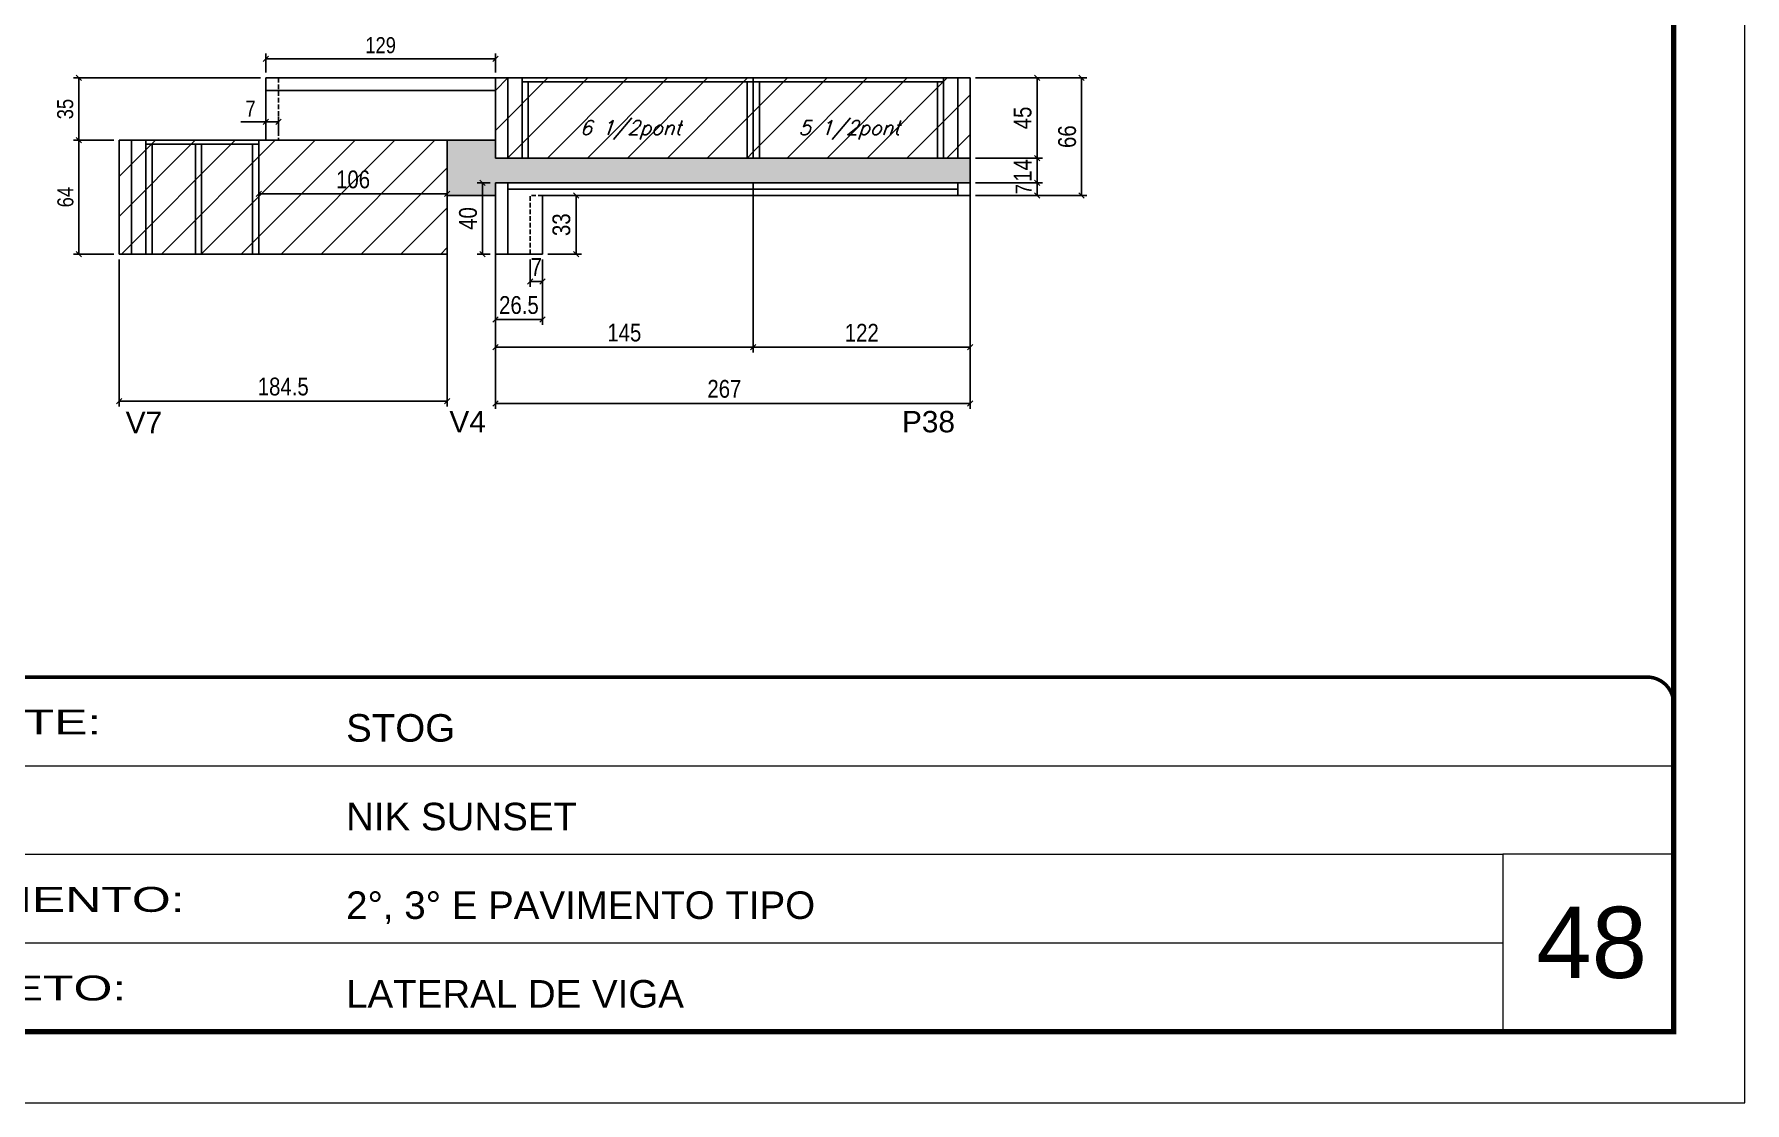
# Model space of a CAD drawing. Extents: x -10448 to -1189, y -11772 to 17235.
# Drawn here: x -5170 to -4208, y 3160 to 3760 of the extents above; entities that cross this region are included whole.
import ezdxf

# ---------------------------------------------------------------- set-up
doc = ezdxf.new("R2010")
doc.units = 0
for name, pattern in [('CONTINUO', [0]), ('DASHED', [0.75, 0.5, -0.25]), ('HIDDEN', [0.375, 0.25, -0.125])]:
    doc.linetypes.add(name, pattern=pattern)
for name, color, linetype in [('5', 5, 'Continuous'), ('COTA', 241, 'Continuous'), ('Painéis', 200, 'Continuous'), ('Reaproveitamento', 251, 'Continuous'), ('SARR_2.2x7', 40, 'Continuous'), ('SARR_3.5x7', 81, 'Continuous'), ('texto', 7, 'Continuous')]:
    doc.layers.add(name, color=color, linetype=linetype)
for name, color, linetype, lineweight in [('CARIMBO', 255, 'Continuous', 9), ('Folhas', 255, 'Continuous', 9), ('SARRAFO DE PRESSAO', 251, 'DASHED', 9)]:
    doc.layers.add(name, color=color, linetype=linetype, lineweight=lineweight)
doc.styles.add('ARIAL', font='arial.ttf')
doc.styles.add('COTA TECNICA', font='techl___.ttf', dxfattribs={"height": 10})
doc.styles.add('COTA TECNICA-50', font='techl___.ttf', dxfattribs={"height": 9})
doc.styles.add('Romans', font='romans.shx')
doc.styles.get("Standard").update_dxf_attribs({"font": 'arial.ttf'})
doc.styles.add('Tecnologia', font='')
doc.styles.get('Tecnologia').set_extended_font_data('Forgotten Futurist')
doc.dimstyles.new('COTA PAINEL-50', dxfattribs={"dimtxt": 9, "dimasz": 3, "dimexe": 3, "dimexo": 3, "dimgap": 3, "dimtad": 1, "dimdec": 1, "dimzin": 12, "dimdsep": 46, "dimtxsty": 'COTA TECNICA-50', "dimblk1": 'OBLIQUE', "dimblk2": 'OBLIQUE', "dimsah": 1, "dimcen": 0.9, "dimclrd": 4, "dimclre": 4, "dimclrt": 240, "dimadec": 1, "dimazin": 3, "dimtfac": 1, "dimtdec": 1, "dimtmove": 0, "dimatfit": 3, "dimfxl": 1, "dimtolj": 1, "dimtzin": 12, "dimarcsym": 0})
doc.dimstyles.new('PAINEL', dxfattribs={"dimtxt": 10, "dimasz": 3, "dimexe": 3, "dimexo": 3, "dimgap": 3, "dimtad": 1, "dimdec": 1, "dimzin": 12, "dimdsep": 46, "dimtxsty": 'COTA TECNICA', "dimblk1": 'OBLIQUE', "dimblk2": 'OBLIQUE', "dimsah": 1, "dimcen": 0.9, "dimclrd": 4, "dimclre": 4, "dimclrt": 240, "dimadec": 1, "dimazin": 3, "dimtfac": 1, "dimtdec": 1, "dimtmove": 0, "dimatfit": 3, "dimfxl": 1, "dimtolj": 1, "dimtzin": 12, "dimarcsym": 0})
pattern_1 = [(45, (-139469.283, -18464.293), (-11.2253202, 11.2253202), [])]

# ---------------------------------------------------------------- blocks, each defined once
blk = doc.blocks.new('9999999999')
at = {"color": 30, "linetype": 'CONTINUO'}
for p, q in [((98564.56, 34379.64), (99583.98, 34379.64)), ((98564.56, 34329.83), (99487.98, 34329.83)), ((99583.98, 34329.83), (99487.98, 34329.83)), ((99487.98, 34329.83), (99487.98, 34230.21)), ((98564.56, 34280.02), (99487.98, 34280.02))]:
    blk.add_line(p, q, dxfattribs=at)
at = {"color": 30, "linetype": 'CONTINUO', "const_width": 2}
blk.add_lwpolyline([(99583.98, 34230.21), (99583.98, 34414.45, 0.414214), (99568.98, 34429.45), (98228.98, 34429.45, 0.414214), (98213.98, 34414.45), (98213.98, 34245.21, 0.414214), (98228.98, 34230.21), (99583.98, 34230.21)], format="xyb", dxfattribs=at)
at = {"layer": 'Folhas'}
blk.add_lwpolyline([(98138.98, 34190.21), (99623.98, 34190.21), (99623.98, 35240.21), (98138.98, 35240.21)], close=True, dxfattribs=at)
at = {"layer": 'Folhas', "color": 30, "const_width": 3}
blk.add_lwpolyline([(98213.98, 34230.21), (99583.98, 34230.21), (99583.98, 35200.21), (98213.98, 35200.21)], close=True, dxfattribs=at)
at = {"color": 7, "linetype": 'Continuous', "ltscale": 5, "style": 'ARIAL'}
for s, height, p in [('STOG', 15.483, (98837.68, 34393.13)), ('NIK SUNSET', 15.483, (98837.68, 34343.32)), ('2°, 3° E PAVIMENTO TIPO', 15.4829, (98837.68, 34293.51)), ('LATERAL DE VIGA', 15.4829, (98837.68, 34243.7))]:
    blk.add_text(s, height=height, dxfattribs=at).set_placement(p)
at = {"layer": 'Folhas', "color": 7, "style": 'Tecnologia', "width": 1.5}
for s, p in [('CLIENTE:', (98573.65, 34397.17)), ('PAVIMENTO:', (98573.65, 34297.5)), ('PROJETO:', (98573.65, 34247.69))]:
    blk.add_text(s, height=14, dxfattribs=at).set_placement(p)
blk = doc.blocks.new('_Oblique')
at = {"color": 0, "linetype": 'ByBlock', "lineweight": -2}
blk.add_line((-0.5, -0.5), (0.5, 0.5), dxfattribs=at)
blk = doc.blocks.new('*D1832')
at = {"layer": 'COTA', "color": 4, "linetype": 'ByBlock', "lineweight": -2, "transparency": 16777216}
for p, q in [((-4937.69, 3666.85), (-4937.69, 3551.22)), ((-5122.19, 3633.85), (-5122.19, 3551.22)), ((-5122.19, 3554.22), (-4937.69, 3554.22))]:
    blk.add_line(p, q, dxfattribs=at)
at = {"layer": 'Defpoints', "color": 0, "linetype": 'ByBlock', "transparency": 16777216}
for p in [(-4937.69, 3669.85), (-5122.19, 3636.85), (-4937.69, 3554.22)]:
    blk.add_point(p, dxfattribs=at)
at = {"layer": 'COTA', "color": 4, "linetype": 'ByBlock', "lineweight": -2, "transparency": 16777216, "xscale": 3, "yscale": 3, "zscale": 3, "rotation": 180}
blk.add_blockref('_Oblique', (-5122.19, 3554.22), dxfattribs=at)
at = {"layer": 'COTA', "color": 4, "linetype": 'ByBlock', "lineweight": -2, "transparency": 16777216, "xscale": 3, "yscale": 3, "zscale": 3}
blk.add_blockref('_Oblique', (-4937.69, 3554.22), dxfattribs=at)
at = {"layer": 'COTA', "color": 240, "linetype": 'ByBlock', "transparency": 16777216, "insert": (-5029.94, 3562.35), "char_height": 10, "attachment_point": 5, "style": 'COTA TECNICA'}
blk.add_mtext('\\A1;184.5', dxfattribs=at)
blk = doc.blocks.new('*D754')
at = {"layer": 'COTA', "color": 4, "linetype": 'ByBlock', "lineweight": -2, "transparency": 16777216}
for p, q in [((-5043.69, 3690.85), (-5043.69, 3667.65)), ((-4937.69, 3690.85), (-4937.69, 3667.65)), ((-4937.69, 3670.65), (-5043.69, 3670.65))]:
    blk.add_line(p, q, dxfattribs=at)
at = {"layer": 'Defpoints', "color": 0, "linetype": 'ByBlock', "transparency": 16777216}
for p in [(-5043.69, 3693.85), (-4937.69, 3693.85), (-5043.69, 3670.65)]:
    blk.add_point(p, dxfattribs=at)
at = {"layer": 'COTA', "color": 4, "linetype": 'ByBlock', "lineweight": -2, "transparency": 16777216, "xscale": 3, "yscale": 3, "zscale": 3, "rotation": 180}
blk.add_blockref('_Oblique', (-5043.69, 3670.65), dxfattribs=at)
at = {"layer": 'COTA', "color": 4, "linetype": 'ByBlock', "lineweight": -2, "transparency": 16777216, "xscale": 3, "yscale": 3, "zscale": 3}
blk.add_blockref('_Oblique', (-4937.69, 3670.65), dxfattribs=at)
at = {"layer": 'COTA', "color": 240, "linetype": 'ByBlock', "transparency": 16777216, "insert": (-4990.69, 3678.76), "char_height": 10, "attachment_point": 5, "style": 'COTA TECNICA'}
blk.add_mtext('\\A1;106', dxfattribs=at)
blk = doc.blocks.new('*D758')
at = {"layer": 'COTA', "color": 4, "linetype": 'ByBlock', "lineweight": -2, "transparency": 16777216}
for p, q in [((-4910.69, 3671.85), (-4910.69, 3581.58)), ((-4765.69, 3671.85), (-4765.69, 3581.58)), ((-4910.69, 3584.58), (-4765.69, 3584.58))]:
    blk.add_line(p, q, dxfattribs=at)
at = {"layer": 'Defpoints', "color": 0, "linetype": 'ByBlock', "transparency": 16777216}
for p in [(-4910.69, 3674.85), (-4765.69, 3674.85), (-4765.69, 3584.58)]:
    blk.add_point(p, dxfattribs=at)
at = {"layer": 'COTA', "color": 4, "linetype": 'ByBlock', "lineweight": -2, "transparency": 16777216, "xscale": 3, "yscale": 3, "zscale": 3, "rotation": 180}
blk.add_blockref('_Oblique', (-4910.69, 3584.58), dxfattribs=at)
at = {"layer": 'COTA', "color": 4, "linetype": 'ByBlock', "lineweight": -2, "transparency": 16777216, "xscale": 3, "yscale": 3, "zscale": 3}
blk.add_blockref('_Oblique', (-4765.69, 3584.58), dxfattribs=at)
at = {"layer": 'COTA', "color": 240, "linetype": 'ByBlock', "transparency": 16777216, "insert": (-4838.19, 3592.69), "char_height": 10, "attachment_point": 5, "style": 'COTA TECNICA'}
blk.add_mtext('\\A1;145', dxfattribs=at)
blk = doc.blocks.new('*D759')
at = {"layer": 'COTA', "color": 4, "linetype": 'ByBlock', "lineweight": -2, "transparency": 16777216}
for p, q in [((-4765.69, 3671.85), (-4765.69, 3581.58)), ((-4643.69, 3671.85), (-4643.69, 3581.58)), ((-4765.69, 3584.58), (-4643.69, 3584.58))]:
    blk.add_line(p, q, dxfattribs=at)
at = {"layer": 'Defpoints', "color": 0, "linetype": 'ByBlock', "transparency": 16777216}
for p in [(-4765.69, 3674.85), (-4643.69, 3674.85), (-4643.69, 3584.58)]:
    blk.add_point(p, dxfattribs=at)
at = {"layer": 'COTA', "color": 4, "linetype": 'ByBlock', "lineweight": -2, "transparency": 16777216, "xscale": 3, "yscale": 3, "zscale": 3, "rotation": 180}
blk.add_blockref('_Oblique', (-4765.69, 3584.58), dxfattribs=at)
at = {"layer": 'COTA', "color": 4, "linetype": 'ByBlock', "lineweight": -2, "transparency": 16777216, "xscale": 3, "yscale": 3, "zscale": 3}
blk.add_blockref('_Oblique', (-4643.69, 3584.58), dxfattribs=at)
at = {"layer": 'COTA', "color": 240, "linetype": 'ByBlock', "transparency": 16777216, "insert": (-4704.69, 3592.64), "char_height": 10, "attachment_point": 5, "style": 'COTA TECNICA'}
blk.add_mtext('\\A1;122', dxfattribs=at)
blk = doc.blocks.new('*D760')
at = {"layer": 'COTA', "color": 4, "linetype": 'ByBlock', "lineweight": -2, "transparency": 16777216}
for p, q in [((-4910.69, 3671.85), (-4910.69, 3549.96)), ((-4643.69, 3671.85), (-4643.69, 3549.96)), ((-4910.69, 3552.96), (-4643.69, 3552.96))]:
    blk.add_line(p, q, dxfattribs=at)
at = {"layer": 'Defpoints', "color": 0, "linetype": 'ByBlock', "transparency": 16777216}
for p in [(-4910.69, 3674.85), (-4643.69, 3674.85), (-4643.69, 3552.96)]:
    blk.add_point(p, dxfattribs=at)
at = {"layer": 'COTA', "color": 4, "linetype": 'ByBlock', "lineweight": -2, "transparency": 16777216, "xscale": 3, "yscale": 3, "zscale": 3, "rotation": 180}
blk.add_blockref('_Oblique', (-4910.69, 3552.96), dxfattribs=at)
at = {"layer": 'COTA', "color": 4, "linetype": 'ByBlock', "lineweight": -2, "transparency": 16777216, "xscale": 3, "yscale": 3, "zscale": 3}
blk.add_blockref('_Oblique', (-4643.69, 3552.96), dxfattribs=at)
at = {"layer": 'COTA', "color": 240, "linetype": 'ByBlock', "transparency": 16777216, "insert": (-4781.94, 3561.07), "char_height": 10, "attachment_point": 5, "style": 'COTA TECNICA'}
blk.add_mtext('\\A1;267', dxfattribs=at)
blk = doc.blocks.new('*D1837')
at = {"layer": 'COTA', "color": 4, "linetype": 'ByBlock', "lineweight": -2, "transparency": 16777216}
for p, q in [((-4640.69, 3735.85), (-4578.1, 3735.85)), ((-4581.1, 3735.85), (-4581.1, 3669.85)), ((-4640.69, 3669.85), (-4578.1, 3669.85))]:
    blk.add_line(p, q, dxfattribs=at)
at = {"layer": 'Defpoints', "color": 0, "linetype": 'ByBlock', "transparency": 16777216}
for p in [(-4643.69, 3735.85), (-4643.69, 3669.85), (-4581.1, 3669.85)]:
    blk.add_point(p, dxfattribs=at)
at = {"layer": 'COTA', "color": 4, "linetype": 'ByBlock', "lineweight": -2, "transparency": 16777216, "xscale": 3, "yscale": 3, "zscale": 3}
for p, rotation in [((-4581.1, 3735.85), 90), ((-4581.1, 3669.85), 270)]:
    blk.add_blockref('_Oblique', p, dxfattribs=dict(at, rotation=rotation))
at = {"layer": 'COTA', "color": 240, "linetype": 'ByBlock', "transparency": 16777216, "insert": (-4589.2, 3702.85), "char_height": 10, "attachment_point": 5, "rotation": 90, "style": 'COTA TECNICA'}
blk.add_mtext('\\A1;66', dxfattribs=at)
blk = doc.blocks.new('*D1838')
at = {"layer": 'COTA', "color": 4, "linetype": 'ByBlock', "lineweight": -2, "transparency": 16777216}
for p, q in [((-4640.69, 3735.85), (-4603.14, 3735.85)), ((-4606.14, 3690.85), (-4606.14, 3735.85)), ((-4640.69, 3690.85), (-4603.14, 3690.85))]:
    blk.add_line(p, q, dxfattribs=at)
at = {"layer": 'Defpoints', "color": 0, "linetype": 'ByBlock', "transparency": 16777216}
for p in [(-4643.69, 3735.85), (-4606.14, 3735.85), (-4643.69, 3690.85)]:
    blk.add_point(p, dxfattribs=at)
at = {"layer": 'COTA', "color": 4, "linetype": 'ByBlock', "lineweight": -2, "transparency": 16777216, "xscale": 3, "yscale": 3, "zscale": 3}
for p, rotation in [((-4606.14, 3735.85), 90), ((-4606.14, 3690.85), 270)]:
    blk.add_blockref('_Oblique', p, dxfattribs=dict(at, rotation=rotation))
at = {"layer": 'COTA', "color": 240, "linetype": 'ByBlock', "transparency": 16777216, "insert": (-4614.25, 3713.35), "char_height": 10, "attachment_point": 5, "rotation": 90, "style": 'COTA TECNICA'}
blk.add_mtext('\\A1;45', dxfattribs=at)
blk = doc.blocks.new('*D1839')
at = {"layer": 'COTA', "color": 4, "linetype": 'ByBlock', "lineweight": -2, "transparency": 16777216}
for p, q in [((-4640.69, 3690.85), (-4603.14, 3690.85)), ((-4606.14, 3690.85), (-4606.14, 3676.85)), ((-4640.69, 3676.85), (-4603.14, 3676.85))]:
    blk.add_line(p, q, dxfattribs=at)
at = {"layer": 'Defpoints', "color": 0, "linetype": 'ByBlock', "transparency": 16777216}
for p in [(-4643.69, 3690.85), (-4643.69, 3676.85), (-4606.14, 3676.85)]:
    blk.add_point(p, dxfattribs=at)
at = {"layer": 'COTA', "color": 4, "linetype": 'ByBlock', "lineweight": -2, "transparency": 16777216, "xscale": 3, "yscale": 3, "zscale": 3}
for p, rotation in [((-4606.14, 3690.85), 90), ((-4606.14, 3676.85), 270)]:
    blk.add_blockref('_Oblique', p, dxfattribs=dict(at, rotation=rotation))
at = {"layer": 'COTA', "color": 240, "linetype": 'ByBlock', "transparency": 16777216, "insert": (-4614.22, 3683.85), "char_height": 10, "attachment_point": 5, "rotation": 90, "style": 'COTA TECNICA'}
blk.add_mtext('\\A1;14', dxfattribs=at)
blk = doc.blocks.new('*D1861')
at = {"layer": 'COTA', "color": 4, "linetype": 'ByBlock', "lineweight": -2, "transparency": 16777216}
for p, q in [((-4640.69, 3676.85), (-4603.14, 3676.85)), ((-4606.14, 3669.85), (-4606.14, 3676.85)), ((-4640.69, 3669.85), (-4603.14, 3669.85))]:
    blk.add_line(p, q, dxfattribs=at)
at = {"layer": 'Defpoints', "color": 0, "linetype": 'ByBlock', "transparency": 16777216}
for p in [(-4643.69, 3676.85), (-4606.14, 3676.85), (-4643.69, 3669.85)]:
    blk.add_point(p, dxfattribs=at)
at = {"layer": 'COTA', "color": 4, "linetype": 'ByBlock', "lineweight": -2, "transparency": 16777216, "xscale": 3, "yscale": 3, "zscale": 3}
for p, rotation in [((-4606.14, 3676.85), 90), ((-4606.14, 3669.85), 270)]:
    blk.add_blockref('_Oblique', p, dxfattribs=dict(at, rotation=rotation))
at = {"layer": 'COTA', "color": 240, "linetype": 'ByBlock', "transparency": 16777216, "insert": (-4613.71, 3673.35), "char_height": 9, "attachment_point": 5, "rotation": 90, "style": 'COTA TECNICA-50'}
blk.add_mtext('\\A1;7', dxfattribs=at)
blk = doc.blocks.new('*D1862')
at = {"layer": 'COTA', "color": 4, "linetype": 'ByBlock', "lineweight": -2, "transparency": 16777216}
for p, q in [((-5125.19, 3700.85), (-5147.77, 3700.85)), ((-5144.77, 3636.85), (-5144.77, 3700.85)), ((-5125.19, 3636.85), (-5147.77, 3636.85))]:
    blk.add_line(p, q, dxfattribs=at)
at = {"layer": 'Defpoints', "color": 0, "linetype": 'ByBlock', "transparency": 16777216}
for p in [(-5144.77, 3700.85), (-5122.19, 3700.85), (-5122.19, 3636.85)]:
    blk.add_point(p, dxfattribs=at)
at = {"layer": 'COTA', "color": 4, "linetype": 'ByBlock', "lineweight": -2, "transparency": 16777216, "xscale": 3, "yscale": 3, "zscale": 3}
for p, rotation in [((-5144.77, 3700.85), 90), ((-5144.77, 3636.85), 270)]:
    blk.add_blockref('_Oblique', p, dxfattribs=dict(at, rotation=rotation))
at = {"layer": 'COTA', "color": 240, "linetype": 'ByBlock', "transparency": 16777216, "insert": (-5152.36, 3668.85), "char_height": 9, "attachment_point": 5, "rotation": 90, "style": 'COTA TECNICA-50'}
blk.add_mtext('\\A1;64', dxfattribs=at)
blk = doc.blocks.new('*D1863')
at = {"layer": 'COTA', "color": 4, "linetype": 'ByBlock', "lineweight": -2, "transparency": 16777216}
for p, q in [((-5042.69, 3735.85), (-5147.77, 3735.85)), ((-5144.77, 3700.85), (-5144.77, 3735.85)), ((-5125.19, 3700.85), (-5147.77, 3700.85))]:
    blk.add_line(p, q, dxfattribs=at)
at = {"layer": 'Defpoints', "color": 0, "linetype": 'ByBlock', "transparency": 16777216}
for p in [(-5144.77, 3735.85), (-5039.69, 3735.85), (-5122.19, 3700.85)]:
    blk.add_point(p, dxfattribs=at)
at = {"layer": 'COTA', "color": 4, "linetype": 'ByBlock', "lineweight": -2, "transparency": 16777216, "xscale": 3, "yscale": 3, "zscale": 3}
for p, rotation in [((-5144.77, 3735.85), 90), ((-5144.77, 3700.85), 270)]:
    blk.add_blockref('_Oblique', p, dxfattribs=dict(at, rotation=rotation))
at = {"layer": 'COTA', "color": 240, "linetype": 'ByBlock', "transparency": 16777216, "insert": (-5152.47, 3718.35), "char_height": 9, "attachment_point": 5, "rotation": 90, "style": 'COTA TECNICA-50'}
blk.add_mtext('\\A1;35', dxfattribs=at)
blk = doc.blocks.new('*D1864')
at = {"layer": 'COTA', "color": 4, "linetype": 'ByBlock', "lineweight": -2, "transparency": 16777216}
for p, q in [((-5039.69, 3738.85), (-5039.69, 3749.62)), ((-5039.69, 3746.62), (-4910.69, 3746.62)), ((-4910.69, 3738.85), (-4910.69, 3749.62))]:
    blk.add_line(p, q, dxfattribs=at)
at = {"layer": 'Defpoints', "color": 0, "linetype": 'ByBlock', "transparency": 16777216}
for p in [(-4910.69, 3746.62), (-5039.69, 3735.85), (-4910.69, 3735.85)]:
    blk.add_point(p, dxfattribs=at)
at = {"layer": 'COTA', "color": 4, "linetype": 'ByBlock', "lineweight": -2, "transparency": 16777216, "xscale": 3, "yscale": 3, "zscale": 3, "rotation": 180}
blk.add_blockref('_Oblique', (-5039.69, 3746.62), dxfattribs=at)
at = {"layer": 'COTA', "color": 4, "linetype": 'ByBlock', "lineweight": -2, "transparency": 16777216, "xscale": 3, "yscale": 3, "zscale": 3}
blk.add_blockref('_Oblique', (-4910.69, 3746.62), dxfattribs=at)
at = {"layer": 'COTA', "color": 240, "linetype": 'ByBlock', "transparency": 16777216, "insert": (-4975.19, 3754.2), "char_height": 9, "attachment_point": 5, "style": 'COTA TECNICA-50'}
blk.add_mtext('\\A1;129', dxfattribs=at)
blk = doc.blocks.new('*D1865')
at = {"layer": 'COTA', "color": 4, "linetype": 'ByBlock', "lineweight": -2, "transparency": 16777216}
for p, q in [((-5039.69, 3703.85), (-5039.69, 3714.09)), ((-5032.69, 3703.85), (-5032.69, 3714.09)), ((-5039.69, 3711.09), (-5053.85, 3711.09)), ((-5032.69, 3711.09), (-5039.69, 3711.09))]:
    blk.add_line(p, q, dxfattribs=at)
at = {"layer": 'Defpoints', "color": 0, "linetype": 'ByBlock', "transparency": 16777216}
for p in [(-5039.69, 3711.09), (-5039.69, 3700.85), (-5032.69, 3700.85)]:
    blk.add_point(p, dxfattribs=at)
at = {"layer": 'COTA', "color": 4, "linetype": 'ByBlock', "lineweight": -2, "transparency": 16777216, "xscale": 3, "yscale": 3, "zscale": 3, "rotation": 180}
blk.add_blockref('_Oblique', (-5039.69, 3711.09), dxfattribs=at)
at = {"layer": 'COTA', "color": 4, "linetype": 'ByBlock', "lineweight": -2, "transparency": 16777216, "xscale": 3, "yscale": 3, "zscale": 3}
blk.add_blockref('_Oblique', (-5032.69, 3711.09), dxfattribs=at)
at = {"layer": 'COTA', "color": 240, "linetype": 'ByBlock', "transparency": 16777216, "insert": (-5048.27, 3718.65), "char_height": 9, "attachment_point": 5, "style": 'COTA TECNICA-50'}
blk.add_mtext('\\A1;7', dxfattribs=at)
blk = doc.blocks.new('*D2254')
at = {"layer": 'COTA', "color": 4, "lineweight": -2, "transparency": 16777216}
for p, q in [((-4891.19, 3633.85), (-4891.19, 3618.5)), ((-4884.19, 3633.85), (-4884.19, 3618.5)), ((-4891.19, 3621.5), (-4884.19, 3621.5))]:
    blk.add_line(p, q, dxfattribs=at)
at = {"layer": 'Defpoints', "color": 0, "transparency": 16777216}
for p in [(-4891.19, 3636.85), (-4884.19, 3636.85), (-4884.19, 3621.5)]:
    blk.add_point(p, dxfattribs=at)
at = {"layer": 'COTA', "color": 4, "lineweight": -2, "transparency": 16777216, "xscale": 3, "yscale": 3, "zscale": 3, "rotation": 180}
blk.add_blockref('_Oblique', (-4891.19, 3621.5), dxfattribs=at)
at = {"layer": 'COTA', "color": 4, "lineweight": -2, "transparency": 16777216, "xscale": 3, "yscale": 3, "zscale": 3}
blk.add_blockref('_Oblique', (-4884.19, 3621.5), dxfattribs=at)
at = {"layer": 'COTA', "color": 240, "transparency": 16777216, "insert": (-4887.69, 3629.58), "char_height": 10, "attachment_point": 5, "style": 'COTA TECNICA'}
blk.add_mtext('\\A1;7', dxfattribs=at)
blk = doc.blocks.new('*D2255')
at = {"layer": 'COTA', "color": 4, "lineweight": -2, "transparency": 16777216}
for p, q in [((-4881.19, 3669.85), (-4862.31, 3669.85)), ((-4865.31, 3636.85), (-4865.31, 3669.85)), ((-4881.19, 3636.85), (-4862.31, 3636.85))]:
    blk.add_line(p, q, dxfattribs=at)
at = {"layer": 'Defpoints', "color": 0, "transparency": 16777216}
for p in [(-4884.19, 3669.85), (-4865.31, 3669.85), (-4884.19, 3636.85)]:
    blk.add_point(p, dxfattribs=at)
at = {"layer": 'COTA', "color": 4, "lineweight": -2, "transparency": 16777216, "xscale": 3, "yscale": 3, "zscale": 3}
for p, rotation in [((-4865.31, 3669.85), 90), ((-4865.31, 3636.85), 270)]:
    blk.add_blockref('_Oblique', p, dxfattribs=dict(at, rotation=rotation))
at = {"layer": 'COTA', "color": 240, "transparency": 16777216, "insert": (-4873.53, 3653.35), "char_height": 10, "attachment_point": 5, "rotation": 90, "style": 'COTA TECNICA'}
blk.add_mtext('\\A1;33', dxfattribs=at)
blk = doc.blocks.new('*D2256')
at = {"layer": 'COTA', "color": 4, "lineweight": -2, "transparency": 16777216}
for p, q in [((-4910.69, 3633.85), (-4910.69, 3597.06)), ((-4884.19, 3633.85), (-4884.19, 3597.06)), ((-4910.69, 3600.06), (-4884.19, 3600.06))]:
    blk.add_line(p, q, dxfattribs=at)
at = {"layer": 'Defpoints', "color": 0, "transparency": 16777216}
for p in [(-4910.69, 3636.85), (-4884.19, 3636.85), (-4884.19, 3600.06)]:
    blk.add_point(p, dxfattribs=at)
at = {"layer": 'COTA', "color": 4, "lineweight": -2, "transparency": 16777216, "xscale": 3, "yscale": 3, "zscale": 3, "rotation": 180}
blk.add_blockref('_Oblique', (-4910.69, 3600.06), dxfattribs=at)
at = {"layer": 'COTA', "color": 4, "lineweight": -2, "transparency": 16777216, "xscale": 3, "yscale": 3, "zscale": 3}
blk.add_blockref('_Oblique', (-4884.19, 3600.06), dxfattribs=at)
at = {"layer": 'COTA', "color": 240, "transparency": 16777216, "insert": (-4897.44, 3608.17), "char_height": 10, "attachment_point": 5, "style": 'COTA TECNICA'}
blk.add_mtext('\\A1;26.5', dxfattribs=at)
blk = doc.blocks.new('*D2257')
at = {"layer": 'COTA', "color": 4, "lineweight": -2, "transparency": 16777216}
for p, q in [((-4913.69, 3676.85), (-4920.93, 3676.85)), ((-4917.93, 3636.85), (-4917.93, 3676.85)), ((-4913.69, 3636.85), (-4920.93, 3636.85))]:
    blk.add_line(p, q, dxfattribs=at)
at = {"layer": 'Defpoints', "color": 0, "transparency": 16777216}
for p in [(-4917.93, 3676.85), (-4910.69, 3676.85), (-4910.69, 3636.85)]:
    blk.add_point(p, dxfattribs=at)
at = {"layer": 'COTA', "color": 4, "lineweight": -2, "transparency": 16777216, "xscale": 3, "yscale": 3, "zscale": 3}
for p, rotation in [((-4917.93, 3676.85), 90), ((-4917.93, 3636.85), 270)]:
    blk.add_blockref('_Oblique', p, dxfattribs=dict(at, rotation=rotation))
at = {"layer": 'COTA', "color": 240, "transparency": 16777216, "insert": (-4926.03, 3656.85), "char_height": 10, "attachment_point": 5, "rotation": 90, "style": 'COTA TECNICA'}
blk.add_mtext('\\A1;40', dxfattribs=at)

msp = doc.modelspace()

# ---------------------------------------------------------------- hatches: boundary and pattern name
at = {"layer": 'COTA', "linetype": 'ByBlock'}
h = msp.add_hatch(dxfattribs=at)
h.set_pattern_fill('AR-CONC', color=256, scale=0.03)
h.set_pattern_definition([(50, (-139469.2827, -18464.2934), (5.46554007, -0.47817257), [0.5715, -6.2865]), (355, (-139469.2827, -18464.2934), (-1.05730264, 5.73170536), [0.4572, -5.02921753]), (100.4514447, (-139468.827, -18464.3333), (4.40823741, 5.25353256), [0.48570026, -5.34270734]), (46.1842, (-139469.283, -18462.7694), (8.13237123, -1.26126984), [0.85725, -9.42975]), (96.6355576, (-139468.605, -18462.8745), (7.122124, 7.42278374), [0.7285507, -8.01406824]), (351.184151, (-139469.283, -18462.7694), (7.122124, 7.42278374), [0.685799, -7.54379196]), (21, (-139468.5207, -18463.1504), (4.54843174, -3.06795595), [0.5715, -6.2865]), (326, (-139468.5207, -18463.1504), (1.85406085, 5.52563898), [0.4572, -5.0292]), (71.451445, (-139468.1417, -18463.406), (6.40249258, 2.45768307), [0.48570026, -5.34269813]), (37.5, (-139469.2827, -18464.2934), (0.092658098, 2.536651166), [0, -4.96824, 0, -5.1054, 0, -5.04825]), (7.5, (-139469.2827, -18464.2934), (2.004589875, 3.005417245), [0, -2.91084, 0, -4.85394, 0, -1.92405]), (327.5, (-139470.982, -18464.2934), (4.067717855, -0.17186232), [0, -1.905, 0, -5.9436, 0, -7.8867]), (317.5, (-139471.744, -18464.2934), (4.44387544, 0.76279473), [0, -2.4765, 0, -3.94716, 0, -5.6007])])
h.paths.add_polyline_path([(-4910.69, 3690.85), (-4910.69, 3700.85), (-4937.69, 3700.85), (-4937.69, 3669.85), (-4910.69, 3669.85), (-4910.69, 3676.85), (-4643.69, 3676.85), (-4643.69, 3690.85)])
at = {"layer": 'Reaproveitamento', "linetype": 'ByBlock'}
h = msp.add_hatch(dxfattribs=at)
h.set_pattern_fill('ANSI31', color=256, scale=5)
h.set_pattern_definition(pattern_1)
h.paths.add_polyline_path([(-4765.69, 3690.85), (-4765.69, 3735.85), (-4910.69, 3735.85), (-4910.69, 3700.85), (-4910.69, 3690.85)])
h = msp.add_hatch(dxfattribs=at)
h.set_pattern_fill('ANSI31', color=256, scale=5)
h.set_pattern_definition(pattern_1)
h.paths.add_polyline_path([(-4765.69, 3735.85), (-4765.69, 3690.85), (-4643.69, 3690.85), (-4643.69, 3735.85)])
h = msp.add_hatch(dxfattribs=at)
h.set_pattern_fill('ANSI31', color=256, scale=5)
h.set_pattern_definition([(45, (-134792.79, -22896.776), (-11.2253202, 11.2253202), [])])
h.paths.add_polyline_path([(-5122.19, 3636.85), (-4937.69, 3636.85), (-4937.69, 3700.85), (-5122.19, 3700.85)])

# ---------------------------------------------------------------- linework, layer by layer
at = {"layer": 'COTA', "linetype": 'ByBlock'}
for p, q in [((-4937.69, 3700.85), (-4910.69, 3700.85)), ((-4643.69, 3690.85), (-4643.69, 3676.85)), ((-4937.69, 3669.85), (-4910.69, 3669.85))]:
    msp.add_line(p, q, dxfattribs=at)
at = {"layer": 'Painéis', "linetype": 'ByBlock'}
for p, q in [((-4910.69, 3735.85), (-5039.69, 3735.85)), ((-5039.69, 3735.85), (-5039.69, 3700.85)), ((-4910.69, 3700.85), (-4910.69, 3735.85)), ((-5122.19, 3700.85), (-4937.69, 3700.85)), ((-5122.19, 3636.85), (-5122.19, 3700.85)), ((-5039.69, 3700.85), (-4910.69, 3700.85)), ((-4937.69, 3636.85), (-4937.69, 3700.85)), ((-5122.19, 3636.85), (-4937.69, 3636.85))]:
    msp.add_line(p, q, dxfattribs=at)
at = {"layer": 'Painéis'}
for p, q in [((-4910.69, 3735.85), (-4643.69, 3735.85)), ((-4910.69, 3735.85), (-4910.69, 3690.85)), ((-4765.69, 3735.85), (-4765.69, 3690.85)), ((-4643.69, 3735.85), (-4643.69, 3690.85)), ((-4910.69, 3690.85), (-4643.69, 3690.85)), ((-4643.69, 3676.85), (-4910.69, 3676.85)), ((-4910.69, 3676.85), (-4910.69, 3636.85)), ((-4765.69, 3676.85), (-4765.69, 3669.85)), ((-4643.69, 3676.85), (-4643.69, 3669.85)), ((-4643.69, 3669.85), (-4884.19, 3669.85)), ((-4884.19, 3636.85), (-4884.19, 3669.85)), ((-4910.69, 3636.85), (-4884.19, 3636.85))]:
    msp.add_line(p, q, dxfattribs=at)
at = {"layer": 'SARR_2.2x7', "linetype": 'HIDDEN', "ltscale": 10}
for p, q in [((-5032.69, 3735.85), (-5032.69, 3700.85)), ((-4891.19, 3636.85), (-4891.19, 3669.85)), ((-4884.19, 3669.85), (-4891.19, 3669.85))]:
    msp.add_line(p, q, dxfattribs=at)
at = {"layer": 'SARR_2.2x7', "linetype": 'Continuous'}
for p, q in [((-4903.69, 3735.85), (-4903.69, 3690.85)), ((-4765.69, 3733.65), (-4895.69, 3733.65)), ((-4765.69, 3733.65), (-4658.69, 3733.65)), ((-4650.69, 3735.85), (-4650.69, 3690.85)), ((-4910.69, 3728.85), (-5039.69, 3728.85)), ((-5115.19, 3636.85), (-5115.19, 3700.85)), ((-5107.19, 3698.65), (-5043.69, 3698.65)), ((-4903.69, 3676.85), (-4903.69, 3636.85)), ((-4650.69, 3676.85), (-4650.69, 3669.85)), ((-4765.69, 3673.35), (-4903.69, 3673.35)), ((-4650.69, 3673.35), (-4765.69, 3673.35))]:
    msp.add_line(p, q, dxfattribs=at)
at = {"layer": 'SARR_3.5x7'}
for p, q in [((-4895.69, 3735.85), (-4895.69, 3690.85)), ((-4892.19, 3733.65), (-4892.19, 3690.85)), ((-4769.19, 3733.65), (-4769.19, 3690.85)), ((-4762.19, 3733.65), (-4762.19, 3690.85)), ((-4662.19, 3733.65), (-4662.19, 3690.85)), ((-4658.69, 3735.85), (-4658.69, 3690.85)), ((-5107.19, 3700.85), (-5107.19, 3636.85)), ((-5103.69, 3698.65), (-5103.69, 3636.85)), ((-5079.32, 3698.65), (-5079.32, 3636.85)), ((-5075.82, 3698.65), (-5075.82, 3636.85)), ((-5047.19, 3698.65), (-5047.19, 3636.85)), ((-5043.69, 3700.85), (-5043.69, 3636.85)), ((-5107.19, 3636.85), (-5103.69, 3636.85)), ((-5047.19, 3636.85), (-5043.69, 3636.85))]:
    msp.add_line(p, q, dxfattribs=at)

# ---------------------------------------------------------------- block references
at = {"layer": 'SARRAFO DE PRESSAO', "color": 6, "linetype": 'ByBlock'}
msp.add_blockref('9999999999', (-103832.26, -31030.3), dxfattribs=at)

# ---------------------------------------------------------------- texts
at = {"layer": '5', "linetype": 'Continuous'}
for s, rotation, p in [('V4', 359.99996, (-4936.53, 3536.69)), ('P38', 359.99996, (-4682.11, 3536.69)), ('V7', 0.00004, (-5118.51, 3536.21))]:
    msp.add_text(s, height=12, rotation=rotation, dxfattribs=at).set_placement(p)
at = {"layer": 'CARIMBO', "style": 'ARIAL'}
msp.add_text('48', height=40, dxfattribs=at).set_placement((-4325.42, 3230.05))
at = {"layer": 'texto', "color": 2, "char_height": 8, "attachment_point": 5, "style": 'Romans'}
for s, insert in [('{\\Q19;\\C256;6 1/2pont}', (-4834.69, 3706.55)), ('{\\Q19;\\C256;5 1/2pont}', (-4711.72, 3706.55))]:
    msp.add_mtext(s, dxfattribs=dict(at, insert=insert))

# ---------------------------------------------------------------- dimensions: what is measured, and where the dimension line sits
at = {"layer": 'COTA', "linetype": 'ByBlock'}
for base, p1, p2, dimstyle, picture, middle in [((-4910.69, 3746.62), (-5039.69, 3735.85), (-4910.69, 3735.85), 'COTA PAINEL-50', '*D1864', (-4975.19, 3754.2)), ((-5039.69, 3711.09), (-5032.69, 3700.85), (-5039.69, 3700.85), 'COTA PAINEL-50', '*D1865', (-5048.27, 3718.65)), ((-5043.69, 3670.65), (-4937.69, 3693.85), (-5043.69, 3693.85), 'PAINEL', '*D754', (-4990.69, 3678.76)), ((-4765.69, 3584.58), (-4910.69, 3674.85), (-4765.69, 3674.85), 'PAINEL', '*D758', (-4838.19, 3592.69)), ((-4937.69, 3554.22), (-5122.19, 3636.85), (-4937.69, 3669.85), 'PAINEL', '*D1832', (-5029.94, 3562.35))]:
    dim = msp.add_linear_dim(base=base, p1=p1, p2=p2, dimstyle=dimstyle, dxfattribs=at)
    dim.commit()
    dim.dimension.update_dxf_attribs({"geometry": picture, "text_midpoint": middle})
for base, p1, p2, dimstyle, picture, middle in [((-5144.77, 3735.85), (-5122.19, 3700.85), (-5039.69, 3735.85), 'COTA PAINEL-50', '*D1863', (-5152.47, 3718.35)), ((-4581.1, 3669.85), (-4643.69, 3735.85), (-4643.69, 3669.85), 'PAINEL', '*D1837', (-4589.2, 3702.85)), ((-4606.14, 3735.85), (-4643.69, 3690.85), (-4643.69, 3735.85), 'PAINEL', '*D1838', (-4614.25, 3713.35)), ((-5144.77, 3700.85), (-5122.19, 3636.85), (-5122.19, 3700.85), 'COTA PAINEL-50', '*D1862', (-5152.36, 3668.85))]:
    dim = msp.add_linear_dim(base=base, p1=p1, p2=p2, angle=90, dimstyle=dimstyle, dxfattribs=at)
    dim.commit()
    dim.dimension.update_dxf_attribs({"geometry": picture, "text_midpoint": middle})
for p1, dimstyle, picture, middle in [((-4643.69, 3690.85), 'PAINEL', '*D1839', (-4606.14, 3683.85)), ((-4643.69, 3669.85), 'COTA PAINEL-50', '*D1861', (-4606.14, 3673.35))]:
    dim = msp.add_linear_dim(base=(-4606.14, 3676.85), p1=p1, p2=(-4643.69, 3676.85), angle=90, dimstyle=dimstyle, dxfattribs=at)
    dim.commit()
    dim.dimension.update_dxf_attribs({"geometry": picture, "text_midpoint": middle, "dimtype": 160})
at = {"layer": 'COTA'}
for base, p1, p2, picture, middle in [((-4917.93, 3676.85), (-4910.69, 3636.85), (-4910.69, 3676.85), '*D2257', (-4926.03, 3656.85)), ((-4865.31, 3669.85), (-4884.19, 3636.85), (-4884.19, 3669.85), '*D2255', (-4873.53, 3653.35))]:
    dim = msp.add_linear_dim(base=base, p1=p1, p2=p2, angle=90, dimstyle='PAINEL', dxfattribs=at)
    dim.commit()
    dim.dimension.update_dxf_attribs({"geometry": picture, "text_midpoint": middle})
at = {"layer": 'COTA', "linetype": 'ByBlock'}
dim = msp.add_linear_dim(base=(-4643.69, 3552.96), p1=(-4910.69, 3674.85), p2=(-4643.69, 3674.85), dimstyle='PAINEL', dxfattribs=at)
dim.commit()
dim.dimension.update_dxf_attribs({"geometry": '*D760', "text_midpoint": (-4781.94, 3552.96), "dimtype": 160})
dim = msp.add_linear_dim(base=(-4643.69, 3584.58), p1=(-4765.69, 3674.85), p2=(-4643.69, 3674.85), dimstyle='PAINEL', override={"dimtmove": 1}, dxfattribs=at)
dim.commit()
dim.dimension.update_dxf_attribs({"geometry": '*D759', "text_midpoint": (-4704.69, 3592.64)})
at = {"layer": 'COTA'}
for base, p1, picture, middle in [((-4884.19, 3600.06), (-4910.69, 3636.85), '*D2256', (-4897.44, 3600.06)), ((-4884.19, 3621.5), (-4891.19, 3636.85), '*D2254', (-4887.69, 3621.5))]:
    dim = msp.add_linear_dim(base=base, p1=p1, p2=(-4884.19, 3636.85), dimstyle='PAINEL', dxfattribs=at)
    dim.commit()
    dim.dimension.update_dxf_attribs({"geometry": picture, "text_midpoint": middle, "dimtype": 160})

doc.saveas('drawing.dxf')
